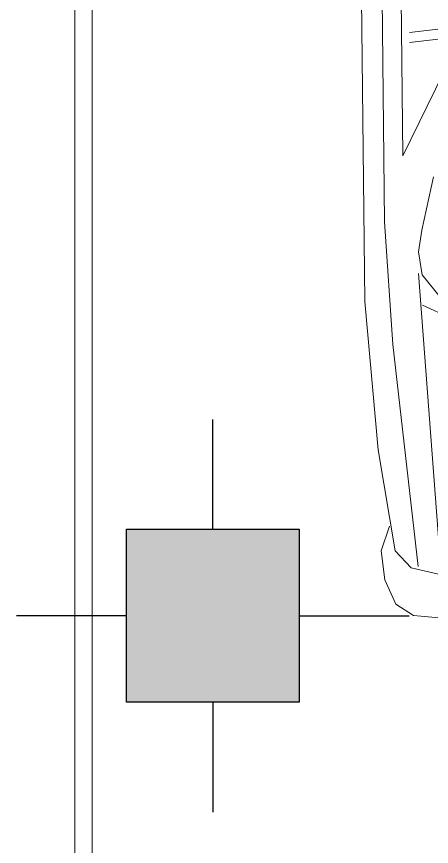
# Model space of a CAD drawing. Header units: metres. Extents: x -1655 to 449, y 40 to 361.
# Drawn here: x 52.919 to 54.119, y 57.323 to 59.724 of the extents above; entities that cross this region are included whole.
import ezdxf

# ---------------------------------------------------------------- set-up
doc = ezdxf.new("R2010")
doc.units = ezdxf.units.M
doc.header["$MEASUREMENT"] = 0
doc.layers.add('Layer5', color=31, linetype='Continuous', lineweight=9)

# ---------------------------------------------------------------- blocks, each defined once
blk = doc.blocks.new('5050new')
h = blk.add_hatch(color=256)
h.dxf.hatch_style = 1
h.paths.add_polyline_path([(6309.3073, 1826.5446), (6308.8073, 1826.5446), (6308.8072, 1826.0446), (6309.3072, 1826.0446)])
for p, q in [((6309.0573, 1826.5446), (6309.0573, 1826.8627)), ((6308.8072, 1826.2946), (6308.4892, 1826.2947)), ((6309.3072, 1826.2946), (6309.6253, 1826.2946)), ((6309.0572, 1826.0446), (6309.0572, 1825.7266))]:
    blk.add_line(p, q)
blk.add_lwpolyline([(6308.8073, 1826.5446), (6309.3073, 1826.5446), (6309.3072, 1826.0446), (6308.8072, 1826.0446)], close=True)
blk = doc.blocks.new('axha')
blk.add_blockref('5050new', (102.3748, 22.5763))
blk = doc.blocks.new('A$C68021452')
at = {"color": 146}
for p, q in [((0.0968, 1.1768), (0.0968, 3.0494)), ((0.1516, 1.3677), (0.1516, 3.0589)), ((0.0369, 3.0299), (0.0369, 0.9473)), ((0.2658, 1.7335), (0.1744, 1.7243)), ((0.2658, 1.7051), (0.1744, 1.6958)), ((0.2714, 1.6066), (0.1516, 1.3677)), ((0.2395, 1.3062), (0.2038, 1.1518)), ((0.1172, 0.8221), (0.0968, 1.1768)), ((0.2038, 1.1518), (0.1936, 1.0892)), ((0.1936, 1.0892), (0.2038, 1.0224)), ((0.1936, 1.0266), (0.2497, 0.1586)), ((0.2038, 1.0224), (0.2599, 0.9515)), ((0.0369, 0.9473), (0.0713, 0.5175)), ((0.3924, 0.8471), (0.2038, 0.9348)), ((0.1835, 0.1794), (0.1172, 0.8221)), ((0.0713, 0.5175), (0.1172, 0.2253)), ((0.0764, 0.2253), (0.1019, 0.2963)), ((0.0866, 0.1419), (0.0764, 0.2253)), ((0.1172, 0.2253), (0.1631, 0.1753)), ((0.1631, 0.1753), (0.3159, 0.1377)), ((0.1172, 0.0709), (0.0866, 0.1419)), ((0.1682, 0.0376), (0.1172, 0.0709)), ((0.2854, 0.025), (0.1682, 0.0376))]:
    blk.add_line(p, q, dxfattribs=at)

msp = doc.modelspace()

# ---------------------------------------------------------------- linework, layer by layer
at = {"layer": 'Layer5'}
for p, q in [((53.1372, 62.9692), (53.1372, 52.94)), ((53.0872, 62.9284), (53.0872, 52.89))]:
    msp.add_line(p, q, dxfattribs=at)

# ---------------------------------------------------------------- block references
msp.add_blockref('axha', (-6357.9454, -1790.8808))
at = {"layer": 'Layer5', "rotation": 0.6119825888450046}
msp.add_blockref('A$C68021452', (53.8993, 57.9515), dxfattribs=at)

doc.saveas('drawing.dxf')
